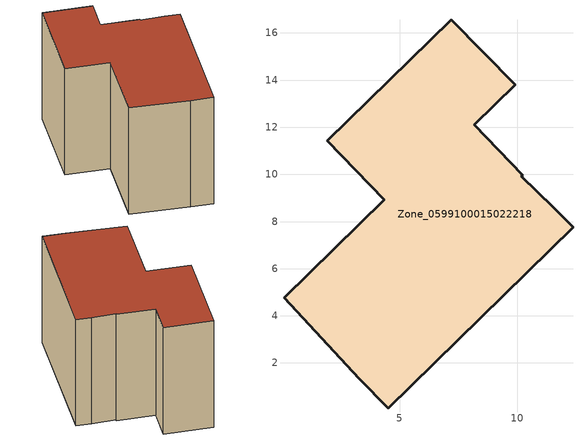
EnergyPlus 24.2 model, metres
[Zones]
Zone_0599100015022218
 floor ground (C_G): 10.17,9.91 11.52,8.62 12.36,7.75 4.51,0.07 3.29,1.32 0.1,4.77 4.35,8.93 1.92,11.42 7.2,16.57 9.92,13.81 8.16,12.1 10.22,9.96 z0.22
 wall outside (C_F): 9.92,13.81 7.2,16.57 1.92,11.42 4.35,8.93 0.1,4.77 3.29,1.32 4.51,0.07 12.36,7.75 11.52,8.62 10.17,9.91 10.22,9.96 8.16,12.1 9.92,13.81 z0.22:9.83
 roof outside (C_R): 11.52,8.62 10.17,9.91 10.22,9.96 8.16,12.1 9.92,13.81 7.2,16.57 1.92,11.42 4.35,8.93 0.1,4.77 3.29,1.32 4.51,0.07 12.36,7.75 z9.83
[BUILDING]
Pand.0599100015022218: North Axis=0; Terrain=City; Loads Convergence Tolerance Value=0.04; Temperature Convergence Tolerance Value=0.4; Solar Distribution=FullExterior; Maximum Number of Warmup Days=25; Minimum Number of Warmup Days=1
[Site:Location]
Rotterdam.The.Hague.AP_ZH_NLD Design_Conditions: Latitude=51.96; Longitude=4.45; Time Zone=1; Elevation=-4.5
[SITE:GROUNDTEMPERATURE:BUILDINGSURFACE]
18, 18, 18, 18, 18, 18, 18, 18, 18, 18, 18, 18
[MATERIAL] Thermal Absorptance=0.9; Solar Absorptance=0.7; Visible Absorptance=0.7
Name | Roughness | Thickness | Conductivity | Density | Specific Heat
G.D.2006-2014 | MediumSmooth | 0.15 | 0.06 | 540 | 1210
F.D.2006-2014 | Rough | 0.3 | 0.12 | 1920 | 840
R.D.2006-2014 | MediumRough | 0.2 | 0.08 | 1500 | 1000
[CONSTRUCTION]
C_G: G.D.2006-2014
C_F: F.D.2006-2014
C_R: R.D.2006-2014
[ZONE]
Zone_0599100015022218: Type=1; Multiplier=1; Ceiling Height=Autocalculate; Volume=Autocalculate; Floor Area=autocalculate; Part of Total Floor Area=Yes
[ZONEINFILTRATION:DESIGNFLOWRATE]
Infil_Zone_0599100015022218: Zone or ZoneList or Space or SpaceList=Zone_0599100015022218; Schedule=AlwaysOn; Design Flow Rate Calculation Method=Flow/Area; Flow Rate per Floor Area=0.0021; Constant Term Coefficient=1; Temperature Term Coefficient=0; Velocity Term Coefficient=0; Velocity Squared Term Coefficient=0
[HVACTEMPLATE:ZONE:IDEALLOADSAIRSYSTEM]
Zone_0599100015022218: Maximum Heating Supply Air Temperature=50; Minimum Cooling Supply Air Temperature=13; Maximum Heating Supply Air Humidity Ratio=0.0156; Minimum Cooling Supply Air Humidity Ratio=0.0077; Heating Limit=NoLimit; Cooling Limit=NoLimit; Dehumidification Control Type=ConstantSensibleHeatRatio; Cooling Sensible Heat Ratio=0.7; Dehumidification Setpoint=60; Humidification Control Type=None; Humidification Setpoint=30; Outdoor Air Method=None; Outdoor Air Flow Rate per Person=0.00944; Outdoor Air Flow Rate per Zone Floor Area=0; Outdoor Air Flow Rate per Zone=0; Demand Controlled Ventilation Type=None; Outdoor Air Economizer Type=NoEconomizer; Heat Recovery Type=None; Sensible Heat Recovery Effectiveness=0.7; Latent Heat Recovery Effectiveness=0.65
[ZONECONTROL:THERMOSTAT]
ThermostatControl_Zone_0599100015022218: Zone or ZoneList=Zone_0599100015022218; Control Type Schedule=DualSetpointControlType; Control 1=Thermostat_Zone_0599100015022218; Temperature Difference Between Cutout And Setpoint=0
[THERMOSTATSETPOINT:DUALSETPOINT]
Thermostat_Zone_0599100015022218: Heating Setpoint Temperature Schedule=HeatingSetpoint_Zone_0599100015022218; Cooling Setpoint Temperature Schedule=CoolingSetpoint_Zone_0599100015022218
[SCHEDULE:COMPACT]
HeatingSetpoint_Zone_0599100015022218: Through: 12/31, For: AllDays, Until: 24:00, 21
CoolingSetpoint_Zone_0599100015022218: Through: 12/31, For: AllDays, Until: 24:00, 24
DualSetpointControlType: Through: 12/31, For: AllDays, Until: 24:00, 4
AlwaysOn: Through: 12/31, For: AllDays, Until: 24:00, 1
